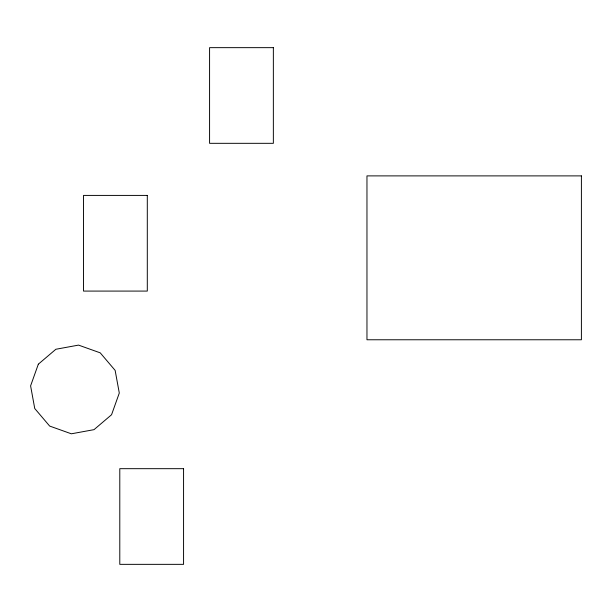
<?xml version="1.0" encoding="UTF-8"?>
<svg xmlns="http://www.w3.org/2000/svg" width="612" height="612" viewBox="0 0 612 612"><rect width="100%" height="100%" fill="white"/><g stroke="black" fill="none" stroke-linecap="round" stroke-linejoin="round"><path stroke-width="0.92" d="M38.334 364.178L30.6 385.866L34.746 408.525L49.664 426.067L71.359 433.801L94.011 429.655L111.56 414.737L119.294 393.042L115.14 370.39L100.223 352.841L78.535 345.107L55.876 349.261L38.334 364.178M273.357 47.652L209.579 47.652L209.579 143.323L273.357 143.323L273.357 47.652M581.4 175.889L366.963 175.889L366.963 339.767L581.4 339.767L581.4 175.889M147.301 195.412L83.515 195.412L83.515 291.082L147.301 291.082L147.301 195.412M183.569 468.677L119.791 468.677L119.791 564.348L183.569 564.348L183.569 468.677"/></g></svg>
